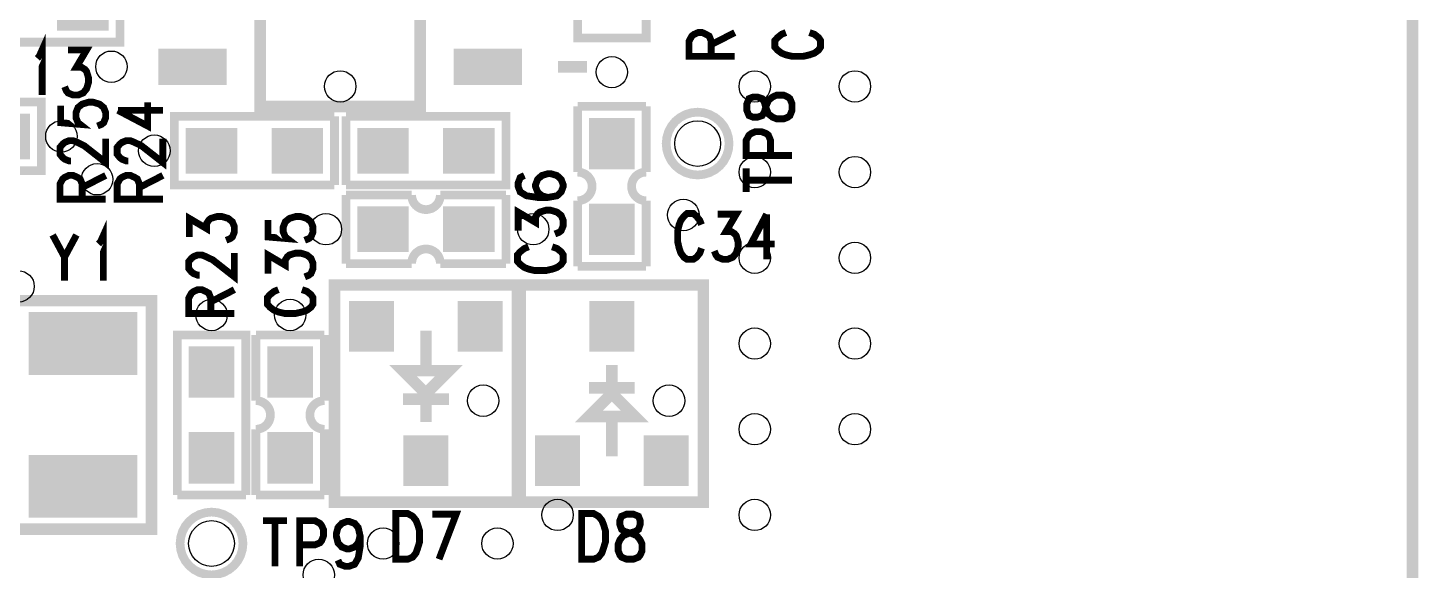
# Model space of a CAD drawing. Extents: x -2.6 to 72.5, y -0.1 to 95.
# Drawn here: x 40.79 to 65.1, y 21.28 to 30.78 of the extents above; entities that cross this region are included whole.
import ezdxf

# ---------------------------------------------------------------- set-up
doc = ezdxf.new("R2010")
doc.units = 0
doc.layers.get('0').update_dxf_attribs({"linetype": 'CONTINUOUS'})
doc.layers.add('02_ASSY1_GBR', color=6, linetype='CONTINUOUS')

# ---------------------------------------------------------------- blocks, each defined once
blk = doc.blocks.new('ROUND_139')
blk.add_circle((0, 0), 0.275)
blk = doc.blocks.new('RECTANGLE_145')
blk.add_solid([(0.45, 0.4), (0.45, -0.4), (-0.45, 0.4), (-0.45, -0.4)])
blk = doc.blocks.new('ROUND_148')
blk.add_circle((0, 0), 0.4)
blk = doc.blocks.new('RECTANGLE_150')
blk.add_solid([(0.4, 0.45), (0.4, -0.45), (-0.4, 0.45), (-0.4, -0.45)])
blk = doc.blocks.new('RECTANGLE_159')
blk.add_solid([(0.95, 0.55), (0.95, -0.55), (-0.95, 0.55), (-0.95, -0.55)])
blk = doc.blocks.new('RECTANGLE_161')
blk.add_solid([(0.3937, 0.4445), (0.3937, -0.4445), (-0.3937, 0.4445), (-0.3937, -0.4445)])

msp = doc.modelspace()

# ---------------------------------------------------------------- linework, layer by layer
at = {"layer": '02_ASSY1_GBR'}
for points, const_width in [([(0, 0), (65, 0), (65, 77), (0, 77), (0, 0)], 0.2), ([(47.65, 34.6), (47.65, 29.4), (44.85, 29.4), (44.85, 34.6)], 0.2032), ([(51.6, 33.4), (51.6, 30.6), (50.4, 30.6), (50.4, 33.4)], 0.1524), ([(39.6, 31.725), (42.4, 31.725), (42.4, 30.525), (39.6, 30.525)], 0.1524), ([(40.954, 30.242), (40.988, 30.279), (41.037, 30.388), (41.037, 29.6)], 0.12), ([(53.15, 30.277), (52.35, 30.277), (52.35, 30.543), (52.398, 30.631), (52.435, 30.66), (52.508, 30.693), (52.58, 30.693), (52.653, 30.66), (52.702, 30.631), (52.738, 30.543), (52.738, 30.277)], 0.12), ([(52.738, 30.481), (53.15, 30.693)], 0.12), ([(54.044, 30.693), (53.971, 30.664), (53.898, 30.606), (53.85, 30.552), (53.85, 30.439), (53.898, 30.385), (53.971, 30.331), (54.044, 30.302), (54.153, 30.277), (54.347, 30.277), (54.456, 30.302), (54.541, 30.331), (54.614, 30.385), (54.65, 30.439), (54.65, 30.552), (54.614, 30.606), (54.541, 30.664), (54.456, 30.693)], 0.12), ([(41.49, 30.388), (41.815, 30.388), (41.636, 30.085), (41.727, 30.085), (41.786, 30.048), (41.815, 30.012), (41.848, 29.903), (41.848, 29.818), (41.815, 29.709), (41.756, 29.636), (41.669, 29.6), (41.578, 29.6), (41.49, 29.636), (41.461, 29.673), (41.432, 29.745)], 0.12), ([(43.071, 30.095), (44.264, 30.095)], 0.635), ([(48.236, 30.095), (49.429, 30.095)], 0.635), ([(50.06, 30.095), (50.568, 30.095)], 0.2032), ([(38.225, 29.475), (41.025, 29.475), (41.025, 28.275), (38.225, 28.275)], 0.1524), ([(41.362, 29.411), (41.362, 29.115), (41.702, 29.086), (41.665, 29.115), (41.629, 29.203), (41.629, 29.29), (41.665, 29.381), (41.738, 29.44), (41.847, 29.473), (41.932, 29.473), (42.041, 29.44), (42.114, 29.381), (42.15, 29.29), (42.15, 29.203), (42.114, 29.115), (42.077, 29.086), (42.005, 29.057)], 0.12), ([(42.362, 29.332), (42.883, 29.057), (42.883, 29.473)], 0.12), ([(50.4, 29.4), (51.6, 29.4)], 0.1524), ([(50.4, 29.4), (50.4, 28.25)], 0.1524), ([(51.6, 29.4), (51.6, 28.25)], 0.1524), ([(53.362, 29.328), (53.398, 29.24), (53.471, 29.211), (53.544, 29.211), (53.629, 29.24), (53.665, 29.298), (53.702, 29.419), (53.738, 29.506), (53.811, 29.565), (53.883, 29.598), (54.005, 29.598), (54.077, 29.565), (54.114, 29.536), (54.15, 29.448), (54.15, 29.328), (54.114, 29.24), (54.077, 29.211), (54.005, 29.182), (53.883, 29.182), (53.811, 29.211), (53.738, 29.269), (53.702, 29.357), (53.665, 29.477), (53.629, 29.536), (53.544, 29.565), (53.471, 29.565), (53.398, 29.536), (53.362, 29.448), (53.362, 29.328)], 0.12), ([(42.362, 29.332), (43.15, 29.332)], 0.12), ([(46.15, 28.025), (43.35, 28.025), (43.35, 29.225), (46.15, 29.225)], 0.1524), ([(46.15, 29.225), (46.15, 28.025)], 0.1524), ([(46.35, 29.225), (49.15, 29.225), (49.15, 28.025), (46.35, 28.025)], 0.1524), ([(46.35, 28.025), (46.35, 29.225)], 0.1524), ([(51.95, 28.75), (51.961, 28.643), (51.992, 28.54), (52.043, 28.444), (52.111, 28.361), (52.194, 28.293), (52.29, 28.242), (52.393, 28.211), (52.5, 28.2), (52.607, 28.211), (52.71, 28.242), (52.806, 28.293), (52.889, 28.361), (52.957, 28.444), (53.008, 28.54), (53.039, 28.643), (53.05, 28.75), (53.039, 28.857), (53.008, 28.96), (52.957, 29.056), (52.889, 29.139), (52.806, 29.207), (52.71, 29.258), (52.607, 29.289), (52.5, 29.3), (52.393, 29.289), (52.29, 29.258), (52.194, 29.207), (52.111, 29.139), (52.043, 29.056), (51.992, 28.96), (51.961, 28.857), (51.95, 28.75)], 0.1524), ([(54.15, 28.542), (53.35, 28.542), (53.35, 28.808), (53.398, 28.896), (53.435, 28.925), (53.508, 28.958), (53.617, 28.958), (53.702, 28.925), (53.738, 28.896), (53.774, 28.808), (53.774, 28.542)], 0.12), ([(41.544, 28.446), (41.508, 28.446), (41.435, 28.475), (41.398, 28.504), (41.35, 28.563), (41.35, 28.683), (41.398, 28.741), (41.435, 28.771), (41.508, 28.8), (41.58, 28.8), (41.653, 28.771), (41.774, 28.712), (42.15, 28.417), (42.15, 28.833)], 0.12), ([(42.544, 28.446), (42.508, 28.446), (42.435, 28.475), (42.398, 28.504), (42.35, 28.563), (42.35, 28.683), (42.398, 28.741), (42.435, 28.771), (42.508, 28.8), (42.58, 28.8), (42.653, 28.771), (42.774, 28.712), (43.15, 28.417), (43.15, 28.833)], 0.12), ([(42.15, 27.777), (41.35, 27.777), (41.35, 28.043), (41.398, 28.131), (41.435, 28.16), (41.508, 28.193), (41.58, 28.193), (41.653, 28.16), (41.702, 28.131), (41.738, 28.043), (41.738, 27.777)], 0.12), ([(41.738, 27.981), (42.15, 28.193)], 0.12), ([(43.15, 27.777), (42.35, 27.777), (42.35, 28.043), (42.398, 28.131), (42.435, 28.16), (42.508, 28.193), (42.58, 28.193), (42.653, 28.16), (42.702, 28.131), (42.738, 28.043), (42.738, 27.777)], 0.12), ([(42.738, 27.981), (43.15, 28.193)], 0.12), ([(49.471, 28.19), (49.398, 28.156), (49.362, 28.061), (49.362, 27.998), (49.398, 27.903), (49.508, 27.836), (49.702, 27.807), (49.883, 27.807), (50.041, 27.836), (50.114, 27.903), (50.15, 27.998), (50.15, 28.027), (50.114, 28.123), (50.041, 28.19), (49.932, 28.223), (49.883, 28.223), (49.774, 28.19), (49.702, 28.123), (49.665, 28.027), (49.665, 27.998), (49.702, 27.903), (49.774, 27.836), (49.883, 27.807)], 0.12), ([(50.4, 28.25), (50.425, 28.249), (50.449, 28.246), (50.474, 28.24), (50.497, 28.232), (50.52, 28.222), (50.541, 28.21), (50.561, 28.195), (50.58, 28.179), (50.597, 28.16), (50.612, 28.14), (50.625, 28.119), (50.636, 28.097), (50.644, 28.073), (50.65, 28.049), (50.654, 28.025), (50.655, 28), (50.654, 27.975), (50.65, 27.951), (50.644, 27.927), (50.636, 27.903), (50.625, 27.881), (50.612, 27.86), (50.597, 27.84), (50.58, 27.821), (50.561, 27.805), (50.541, 27.79), (50.52, 27.778), (50.497, 27.768), (50.474, 27.76), (50.449, 27.754), (50.425, 27.751), (50.4, 27.75)], 0.1524), ([(51.6, 27.75), (51.575, 27.751), (51.551, 27.754), (51.526, 27.76), (51.503, 27.768), (51.48, 27.778), (51.459, 27.79), (51.439, 27.805), (51.42, 27.821), (51.403, 27.84), (51.388, 27.86), (51.375, 27.881), (51.364, 27.903), (51.356, 27.927), (51.35, 27.951), (51.346, 27.975), (51.345, 28), (51.346, 28.025), (51.35, 28.049), (51.356, 28.073), (51.364, 28.097), (51.375, 28.119), (51.388, 28.14), (51.403, 28.16), (51.42, 28.179), (51.439, 28.195), (51.459, 28.21), (51.48, 28.222), (51.503, 28.232), (51.526, 28.24), (51.551, 28.246), (51.575, 28.249), (51.6, 28.25)], 0.1524), ([(53.35, 27.902), (53.35, 28.318)], 0.12), ([(53.35, 28.11), (54.15, 28.11)], 0.12), ([(47.5, 27.85), (46.35, 27.85)], 0.1524), ([(46.35, 27.85), (46.35, 26.65)], 0.1524), ([(48, 27.85), (47.999, 27.825), (47.996, 27.801), (47.99, 27.776), (47.982, 27.753), (47.972, 27.73), (47.96, 27.709), (47.945, 27.689), (47.929, 27.67), (47.91, 27.653), (47.89, 27.638), (47.869, 27.625), (47.847, 27.614), (47.823, 27.606), (47.799, 27.6), (47.775, 27.596), (47.75, 27.595), (47.725, 27.596), (47.701, 27.6), (47.677, 27.606), (47.653, 27.614), (47.631, 27.625), (47.61, 27.638), (47.59, 27.653), (47.571, 27.67), (47.555, 27.689), (47.54, 27.709), (47.528, 27.73), (47.518, 27.753), (47.51, 27.776), (47.504, 27.801), (47.501, 27.825), (47.5, 27.85)], 0.1524), ([(49.15, 27.85), (48, 27.85)], 0.1524), ([(49.15, 27.85), (49.15, 26.65)], 0.1524), ([(50.4, 27.75), (50.4, 26.6)], 0.1524), ([(51.6, 27.75), (51.6, 26.6)], 0.1524), ([(43.612, 27.115), (43.612, 27.44), (43.915, 27.261), (43.915, 27.352), (43.952, 27.411), (43.988, 27.44), (44.097, 27.473), (44.182, 27.473), (44.291, 27.44), (44.364, 27.381), (44.4, 27.294), (44.4, 27.203), (44.364, 27.115), (44.327, 27.086), (44.255, 27.057)], 0.12), ([(44.987, 27.411), (44.987, 27.115), (45.327, 27.086), (45.29, 27.115), (45.254, 27.203), (45.254, 27.29), (45.29, 27.381), (45.363, 27.44), (45.472, 27.473), (45.557, 27.473), (45.666, 27.44), (45.739, 27.381), (45.775, 27.29), (45.775, 27.203), (45.739, 27.115), (45.702, 27.086), (45.63, 27.057)], 0.12), ([(49.362, 27.225), (49.362, 27.55), (49.665, 27.371), (49.665, 27.462), (49.702, 27.521), (49.738, 27.55), (49.847, 27.583), (49.932, 27.583), (50.041, 27.55), (50.114, 27.491), (50.15, 27.404), (50.15, 27.313), (50.114, 27.225), (50.077, 27.196), (50.005, 27.167)], 0.12), ([(52.568, 27.331), (52.539, 27.404), (52.481, 27.477), (52.427, 27.525), (52.314, 27.525), (52.26, 27.477), (52.206, 27.404), (52.177, 27.331), (52.152, 27.222), (52.152, 27.028), (52.177, 26.919), (52.206, 26.834), (52.26, 26.761), (52.314, 26.725), (52.427, 26.725), (52.481, 26.761), (52.539, 26.834), (52.568, 26.919)], 0.12), ([(52.85, 27.513), (53.175, 27.513), (52.996, 27.21), (53.087, 27.21), (53.146, 27.173), (53.175, 27.137), (53.208, 27.028), (53.208, 26.943), (53.175, 26.834), (53.116, 26.761), (53.029, 26.725), (52.938, 26.725), (52.85, 26.761), (52.821, 26.798), (52.792, 26.87)], 0.12), ([(53.707, 27.513), (53.432, 26.992), (53.848, 26.992)], 0.12), ([(53.707, 27.513), (53.707, 26.725)], 0.12), ([(42.024, 26.992), (42.058, 27.029), (42.107, 27.138), (42.107, 26.35)], 0.12), ([(41.222, 27.15), (41.43, 26.762), (41.43, 26.35)], 0.12), ([(41.638, 27.15), (41.43, 26.762)], 0.12), ([(49.544, 26.943), (49.471, 26.914), (49.398, 26.856), (49.35, 26.802), (49.35, 26.689), (49.398, 26.635), (49.471, 26.581), (49.544, 26.552), (49.653, 26.527), (49.847, 26.527), (49.956, 26.552), (50.041, 26.581), (50.114, 26.635), (50.15, 26.689), (50.15, 26.802), (50.114, 26.856), (50.041, 26.914), (49.956, 26.943)], 0.12), ([(43.794, 26.446), (43.758, 26.446), (43.685, 26.475), (43.648, 26.504), (43.6, 26.563), (43.6, 26.683), (43.648, 26.741), (43.685, 26.771), (43.758, 26.8), (43.83, 26.8), (43.903, 26.771), (44.024, 26.712), (44.4, 26.417), (44.4, 26.833)], 0.12), ([(44.987, 26.475), (44.987, 26.8), (45.29, 26.621), (45.29, 26.712), (45.327, 26.771), (45.363, 26.8), (45.472, 26.833), (45.557, 26.833), (45.666, 26.8), (45.739, 26.741), (45.775, 26.654), (45.775, 26.563), (45.739, 26.475), (45.702, 26.446), (45.63, 26.417)], 0.12), ([(47.5, 26.65), (47.501, 26.675), (47.504, 26.699), (47.51, 26.724), (47.518, 26.747), (47.528, 26.77), (47.54, 26.791), (47.555, 26.811), (47.571, 26.83), (47.59, 26.847), (47.61, 26.862), (47.631, 26.875), (47.653, 26.886), (47.677, 26.894), (47.701, 26.9), (47.725, 26.904), (47.75, 26.905), (47.775, 26.904), (47.799, 26.9), (47.823, 26.894), (47.847, 26.886), (47.869, 26.875), (47.89, 26.862), (47.91, 26.847), (47.929, 26.83), (47.945, 26.811), (47.96, 26.791), (47.972, 26.77), (47.982, 26.747), (47.99, 26.724), (47.996, 26.699), (47.999, 26.675), (48, 26.65)], 0.1524), ([(47.5, 26.65), (46.35, 26.65)], 0.1524), ([(49.15, 26.65), (48, 26.65)], 0.1524), ([(50.4, 26.6), (51.6, 26.6)], 0.1524), ([(49.35, 22.475), (49.35, 26.275), (46.15, 26.275), (46.15, 22.475), (49.35, 22.475)], 0.2032), ([(49.4, 26.275), (49.4, 22.475), (52.6, 22.475), (52.6, 26.275), (49.4, 26.275)], 0.2032), ([(42.95, 26), (40.55, 26), (40.55, 22), (42.95, 22), (42.95, 26)], 0.2032), ([(44.4, 25.777), (43.6, 25.777), (43.6, 26.043), (43.648, 26.131), (43.685, 26.16), (43.758, 26.193), (43.83, 26.193), (43.903, 26.16), (43.952, 26.131), (43.988, 26.043), (43.988, 25.777)], 0.12), ([(43.988, 25.981), (44.4, 26.193)], 0.12), ([(45.169, 26.193), (45.096, 26.164), (45.023, 26.106), (44.975, 26.052), (44.975, 25.939), (45.023, 25.885), (45.096, 25.831), (45.169, 25.802), (45.278, 25.777), (45.472, 25.777), (45.581, 25.802), (45.666, 25.831), (45.739, 25.885), (45.775, 25.939), (45.775, 26.052), (45.739, 26.106), (45.666, 26.164), (45.581, 26.193)], 0.12), ([(47.75, 24.775), (47.75, 25.475)], 0.2032), ([(43.4, 22.6), (43.4, 25.4), (44.6, 25.4), (44.6, 22.6)], 0.1524), ([(45.975, 25.4), (44.775, 25.4)], 0.1524), ([(44.775, 24.25), (44.775, 25.4)], 0.1524), ([(45.975, 24.25), (45.975, 25.4)], 0.1524), ([(47.75, 24.375), (48.15, 24.775), (47.35, 24.775), (47.75, 24.375)], 0.2032), ([(51, 24.375), (51, 24.875)], 0.2032), ([(50.6, 24.475), (51.4, 24.475)], 0.2032), ([(44.775, 24.25), (44.8, 24.249), (44.824, 24.246), (44.849, 24.24), (44.872, 24.232), (44.895, 24.222), (44.916, 24.21), (44.936, 24.195), (44.955, 24.179), (44.972, 24.16), (44.987, 24.14), (45, 24.119), (45.011, 24.097), (45.019, 24.073), (45.025, 24.049), (45.029, 24.025), (45.03, 24), (45.029, 23.975), (45.025, 23.951), (45.019, 23.927), (45.011, 23.903), (45, 23.881), (44.987, 23.86), (44.972, 23.84), (44.955, 23.821), (44.936, 23.805), (44.916, 23.79), (44.895, 23.778), (44.872, 23.768), (44.849, 23.76), (44.824, 23.754), (44.8, 23.751), (44.775, 23.75)], 0.1524), ([(45.975, 23.75), (45.95, 23.751), (45.926, 23.754), (45.901, 23.76), (45.878, 23.768), (45.855, 23.778), (45.834, 23.79), (45.814, 23.805), (45.795, 23.821), (45.778, 23.84), (45.763, 23.86), (45.75, 23.881), (45.739, 23.903), (45.731, 23.927), (45.725, 23.951), (45.721, 23.975), (45.72, 24), (45.721, 24.025), (45.725, 24.049), (45.731, 24.073), (45.739, 24.097), (45.75, 24.119), (45.763, 24.14), (45.778, 24.16), (45.795, 24.179), (45.814, 24.195), (45.834, 24.21), (45.855, 24.222), (45.878, 24.232), (45.901, 24.24), (45.926, 24.246), (45.95, 24.249), (45.975, 24.25)], 0.1524), ([(48.15, 24.275), (47.35, 24.275)], 0.2032), ([(47.75, 24.375), (47.75, 23.875)], 0.2032), ([(51, 24.375), (50.6, 23.975), (51.4, 23.975), (51, 24.375)], 0.2032), ([(51, 23.975), (51, 23.275)], 0.2032), ([(44.775, 22.6), (44.775, 23.75)], 0.1524), ([(45.975, 22.6), (45.975, 23.75)], 0.1524), ([(44.6, 22.6), (43.4, 22.6)], 0.1524), ([(45.975, 22.6), (44.775, 22.6)], 0.1524), ([(43.45, 21.75), (43.461, 21.643), (43.492, 21.54), (43.543, 21.444), (43.611, 21.361), (43.694, 21.293), (43.79, 21.242), (43.893, 21.211), (44, 21.2), (44.107, 21.211), (44.21, 21.242), (44.306, 21.293), (44.389, 21.361), (44.457, 21.444), (44.508, 21.54), (44.539, 21.643), (44.55, 21.75), (44.539, 21.857), (44.508, 21.96), (44.457, 22.056), (44.389, 22.139), (44.306, 22.207), (44.21, 22.258), (44.107, 22.289), (44, 22.3), (43.893, 22.289), (43.79, 22.258), (43.694, 22.207), (43.611, 22.139), (43.543, 22.056), (43.492, 21.96), (43.461, 21.857), (43.45, 21.75)], 0.1524), ([(44.902, 22.15), (45.318, 22.15)], 0.12), ([(45.11, 22.15), (45.11, 21.35)], 0.12), ([(45.542, 21.35), (45.542, 22.15), (45.808, 22.15), (45.896, 22.102), (45.925, 22.065), (45.958, 21.992), (45.958, 21.883), (45.925, 21.798), (45.896, 21.762), (45.808, 21.726), (45.542, 21.726)], 0.12), ([(46.598, 21.883), (46.565, 21.762), (46.502, 21.689), (46.402, 21.653), (46.373, 21.653), (46.278, 21.689), (46.211, 21.762), (46.182, 21.883), (46.182, 21.92), (46.211, 22.029), (46.278, 22.102), (46.373, 22.138), (46.402, 22.138), (46.502, 22.102), (46.565, 22.029), (46.598, 21.883), (46.598, 21.689), (46.565, 21.495), (46.502, 21.386), (46.402, 21.35), (46.34, 21.35), (46.244, 21.386), (46.211, 21.459)], 0.12), ([(47.222, 22.275), (47.43, 22.275), (47.517, 22.227), (47.576, 22.154), (47.605, 22.081), (47.638, 21.972), (47.638, 21.778), (47.605, 21.669), (47.576, 21.584), (47.517, 21.511), (47.43, 21.475), (47.222, 21.475), (47.222, 22.275)], 0.12), ([(47.862, 22.263), (48.278, 22.263), (47.978, 21.475)], 0.12), ([(50.472, 22.275), (50.68, 22.275), (50.767, 22.227), (50.826, 22.154), (50.855, 22.081), (50.888, 21.972), (50.888, 21.778), (50.855, 21.669), (50.826, 21.584), (50.767, 21.511), (50.68, 21.475), (50.472, 21.475), (50.472, 22.275)], 0.12), ([(51.258, 22.263), (51.17, 22.227), (51.141, 22.154), (51.141, 22.081), (51.17, 21.996), (51.228, 21.96), (51.349, 21.923), (51.436, 21.887), (51.495, 21.814), (51.528, 21.742), (51.528, 21.62), (51.495, 21.548), (51.466, 21.511), (51.378, 21.475), (51.258, 21.475), (51.17, 21.511), (51.141, 21.548), (51.112, 21.62), (51.112, 21.742), (51.141, 21.814), (51.199, 21.887), (51.287, 21.923), (51.407, 21.96), (51.466, 21.996), (51.495, 22.081), (51.495, 22.154), (51.466, 22.227), (51.378, 22.263), (51.258, 22.263)], 0.12)]:
    msp.add_lwpolyline(points, dxfattribs=dict(at, const_width=const_width))

# ---------------------------------------------------------------- block references
for name, p in [('RECTANGLE_145', (41.75, 31.125)), ('ROUND_139', (42.25, 30.095)), ('ROUND_139', (51, 30)), ('ROUND_139', (46.25, 29.75)), ('ROUND_139', (53.5, 29.75)), ('ROUND_139', (55.25, 29.75)), ('RECTANGLE_145', (40.375, 28.875)), ('RECTANGLE_150', (51, 28.75)), ('ROUND_139', (41.375, 28.875)), ('RECTANGLE_145', (44, 28.625)), ('RECTANGLE_145', (45.5, 28.625)), ('RECTANGLE_145', (47, 28.625)), ('RECTANGLE_145', (48.5, 28.625)), ('ROUND_148', (52.5, 28.75)), ('ROUND_139', (43, 28.625)), ('ROUND_139', (53.5, 28.25)), ('ROUND_139', (55.25, 28.25)), ('ROUND_139', (42, 28.125)), ('ROUND_139', (52.25, 27.5)), ('ROUND_139', (46, 27.25)), ('RECTANGLE_145', (47, 27.25)), ('RECTANGLE_145', (48.5, 27.25)), ('ROUND_139', (49.625, 27.25)), ('RECTANGLE_150', (51, 27.25)), ('ROUND_139', (53.5, 26.75)), ('ROUND_139', (55.25, 26.75)), ('ROUND_139', (40.625, 26.25)), ('ROUND_139', (44, 25.75)), ('ROUND_139', (45.375, 25.75)), ('RECTANGLE_159', (41.75, 25.25)), ('RECTANGLE_161', (46.8, 25.55)), ('RECTANGLE_161', (48.7, 25.55)), ('RECTANGLE_161', (51, 25.55)), ('ROUND_139', (53.5, 25.25)), ('ROUND_139', (55.25, 25.25)), ('RECTANGLE_150', (44, 24.75)), ('RECTANGLE_150', (45.375, 24.75)), ('ROUND_139', (48.75, 24.25)), ('ROUND_139', (52, 24.25)), ('ROUND_139', (53.5, 23.75)), ('ROUND_139', (55.25, 23.75)), ('RECTANGLE_150', (44, 23.25)), ('RECTANGLE_150', (45.375, 23.25)), ('RECTANGLE_161', (47.75, 23.2)), ('RECTANGLE_161', (50.05, 23.2)), ('RECTANGLE_161', (51.95, 23.2)), ('RECTANGLE_159', (41.75, 22.75)), ('ROUND_139', (50.05, 22.25)), ('ROUND_139', (53.5, 22.25)), ('ROUND_148', (44, 21.75)), ('ROUND_139', (47, 21.75)), ('ROUND_139', (49, 21.75)), ('ROUND_139', (45.875, 21.2))]:
    msp.add_blockref(name, p, dxfattribs=at)

doc.saveas('drawing.dxf')
